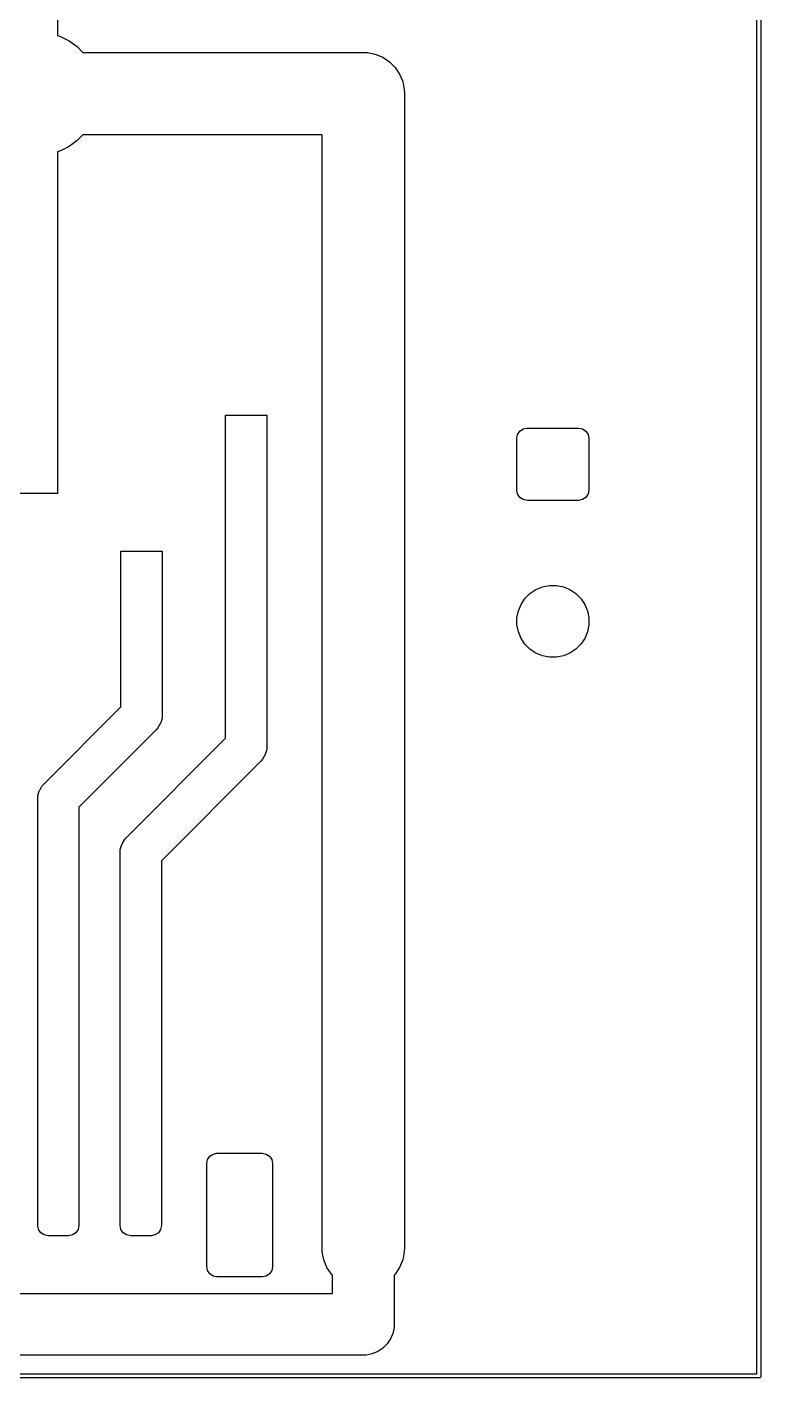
# Model space of a CAD drawing. Header units: millimetres. Extents: x 112.3 to 187.7, y -128.1 to -63.8.
# Drawn here: x 169.94 to 187.75, y -128.15 to -95.38 of the extents above; entities that cross this region are included whole.
import ezdxf

# ---------------------------------------------------------------- set-up
doc = ezdxf.new("R2010")
doc.units = ezdxf.units.MM
doc.layers.add('F.Cu', color=13, linetype='CONTINUOUS', true_color=0xc83434)

msp = doc.modelspace()

# ---------------------------------------------------------------- linework, layer by layer
at = {"layer": 'F.Cu', "linetype": 'CONTINUOUS'}
for p, q in [((187.649999, -128.049999), (187.649999, -63.85)), ((187.749999, -63.8), (187.749999, -128.099999)), ((170.68, -94.74489), (170.68, -95.590128)), ((170.68, -95.590128), (170.754025, -95.614181)), ((170.754025, -95.614181), (170.963748, -95.72104)), ((170.963748, -95.72104), (171.154172, -95.859391)), ((171.154172, -95.859391), (171.294781, -96)), ((171.294781, -96), (178.1, -96)), ((178.1, -96), (178.198017, -96.004815)), ((178.198017, -96.004815), (178.390285, -96.04306)), ((178.390285, -96.04306), (178.571397, -96.118079)), ((178.571397, -96.118079), (178.734393, -96.22699)), ((178.734393, -96.22699), (178.87301, -96.365607)), ((178.87301, -96.365607), (178.981921, -96.528603)), ((178.981921, -96.528603), (179.05694, -96.709715)), ((179.05694, -96.709715), (179.095185, -96.901983)), ((179.095185, -96.901983), (179.1, -97)), ((179.1, -97), (179.1, -124.996289)), ((170.963748, -98.27896), (170.754025, -98.385819)), ((171.154172, -98.140609), (170.963748, -98.27896)), ((171.294781, -98), (171.154172, -98.140609)), ((177.1, -98), (171.294781, -98)), ((177.1, -124.996289), (177.1, -98)), ((170.754025, -98.385819), (170.68, -98.409871)), ((170.68, -98.409871), (170.68, -104.8)), ((170.68, -104.8), (170.68, -106.7)), ((174.76, -106.7), (174.76, -104.8)), ((174.76, -104.8), (175.76, -104.8)), ((175.76, -104.8), (175.76, -105.75)), ((181.898223, -105.188223), (181.979329, -105.13403)), ((181.979329, -105.13403), (182.075, -105.115)), ((182.075, -105.115), (183.325, -105.115)), ((183.325, -105.115), (183.420671, -105.13403)), ((183.420671, -105.13403), (183.501777, -105.188223)), ((181.825, -105.365), (181.84403, -105.269329)), ((181.825, -106.615), (181.825, -105.365)), ((181.84403, -105.269329), (181.898223, -105.188223)), ((183.501777, -105.188223), (183.55597, -105.269329)), ((183.55597, -105.269329), (183.575, -105.365)), ((183.575, -105.365), (183.575, -106.615)), ((175.76, -105.75), (175.76, -112.84)), ((170.68, -106.7), (169.68, -106.7)), ((174.76, -112.632893), (174.76, -106.7)), ((181.84403, -106.710671), (181.825, -106.615)), ((181.898223, -106.791777), (181.84403, -106.710671)), ((181.979329, -106.84597), (181.898223, -106.791777)), ((183.501777, -106.791777), (183.420671, -106.84597)), ((183.55597, -106.710671), (183.501777, -106.791777)), ((183.575, -106.615), (183.55597, -106.710671)), ((182.075, -106.865), (181.979329, -106.84597)), ((183.325, -106.865), (182.075, -106.865)), ((183.420671, -106.84597), (183.325, -106.865)), ((172.22, -110), (172.22, -108.1)), ((172.22, -108.1), (173.22, -108.1)), ((173.22, -108.1), (173.22, -109.05)), ((173.22, -109.05), (173.22, -112.08)), ((182.144906, -109.123616), (182.287528, -109.028319)), ((182.287528, -109.028319), (182.446001, -108.962677)), ((182.446001, -108.962677), (182.614235, -108.929213)), ((182.614235, -108.929213), (182.785765, -108.929213)), ((182.785765, -108.929213), (182.953999, -108.962677)), ((182.953999, -108.962677), (183.112472, -109.028319)), ((183.112472, -109.028319), (183.255094, -109.123616)), ((181.862677, -109.546001), (181.928319, -109.387528)), ((181.928319, -109.387528), (182.023616, -109.244906)), ((182.023616, -109.244906), (182.144906, -109.123616)), ((183.255094, -109.123616), (183.376384, -109.244906)), ((183.376384, -109.244906), (183.471681, -109.387528)), ((183.471681, -109.387528), (183.537323, -109.546001)), ((181.829213, -109.714235), (181.862677, -109.546001)), ((181.829213, -109.885765), (181.829213, -109.714235)), ((183.537323, -109.546001), (183.570787, -109.714235)), ((183.570787, -109.714235), (183.570787, -109.885765)), ((172.22, -111.872893), (172.22, -110)), ((181.862677, -110.053999), (181.829213, -109.885765)), ((181.928319, -110.212472), (181.862677, -110.053999)), ((183.537323, -110.053999), (183.471681, -110.212472)), ((183.570787, -109.885765), (183.537323, -110.053999)), ((182.023616, -110.355094), (181.928319, -110.212472)), ((182.144906, -110.476384), (182.023616, -110.355094)), ((183.376384, -110.355094), (183.255094, -110.476384)), ((183.471681, -110.212472), (183.376384, -110.355094)), ((182.287528, -110.571681), (182.144906, -110.476384)), ((182.446001, -110.637323), (182.287528, -110.571681)), ((182.614235, -110.670787), (182.446001, -110.637323)), ((182.785765, -110.670787), (182.614235, -110.670787)), ((182.953999, -110.637323), (182.785765, -110.670787)), ((183.112472, -110.571681), (182.953999, -110.637323)), ((183.255094, -110.476384), (183.112472, -110.571681)), ((170.346447, -113.746447), (172.22, -111.872893)), ((173.18194, -112.271342), (173.116677, -112.384381)), ((173.184459, -112.26194), (173.18194, -112.271342)), ((173.215723, -112.145263), (173.184459, -112.26194)), ((173.22, -112.08), (173.215723, -112.145247)), ((173.215723, -112.145247), (173.215723, -112.145263)), ((173.073553, -112.433554), (171.2, -114.307106)), ((172.346447, -115.046447), (174.76, -112.632893)), ((173.116668, -112.384389), (173.073553, -112.433554)), ((173.116677, -112.384381), (173.116668, -112.384389)), ((175.72194, -113.031342), (175.656677, -113.144381)), ((175.729079, -113.004698), (175.72194, -113.031342)), ((175.755723, -112.905263), (175.729079, -113.004698)), ((175.76, -112.84), (175.755723, -112.905247)), ((175.755723, -112.905247), (175.755723, -112.905263)), ((175.613554, -113.193553), (173.2, -115.607106)), ((175.656661, -113.144396), (175.613554, -113.193553)), ((175.656677, -113.144381), (175.656661, -113.144396)), ((170.204277, -114.034737), (170.23806, -113.908658)), ((170.23806, -113.908658), (170.248737, -113.890165)), ((170.248737, -113.890165), (170.303323, -113.795619)), ((170.303323, -113.795619), (170.303338, -113.795603)), ((170.303338, -113.795603), (170.346447, -113.746447)), ((170.2, -114.1), (170.204277, -114.034752)), ((170.2, -119.45), (170.2, -114.1)), ((170.204277, -114.034752), (170.204277, -114.034737)), ((171.2, -114.307106), (171.2, -119.45)), ((172.204277, -115.334737), (172.23806, -115.208658)), ((172.23806, -115.208658), (172.245558, -115.195671)), ((172.245558, -115.195671), (172.303323, -115.095619)), ((172.303323, -115.095619), (172.303338, -115.095603)), ((172.303338, -115.095603), (172.346447, -115.046447)), ((172.2, -115.4), (172.204277, -115.334752)), ((172.2, -119.45), (172.2, -115.4)), ((172.204277, -115.334752), (172.204277, -115.334737)), ((173.2, -115.607106), (173.2, -119.45)), ((170.2, -124.45), (170.2, -119.45)), ((171.2, -119.45), (171.2, -124.45)), ((172.2, -124.45), (172.2, -119.45)), ((173.2, -119.45), (173.2, -124.45)), ((174.3, -122.95), (174.31903, -122.854329)), ((174.31903, -122.854329), (174.373223, -122.773223)), ((174.373223, -122.773223), (174.454329, -122.71903)), ((174.454329, -122.71903), (174.55, -122.7)), ((174.55, -122.7), (175.65, -122.7)), ((175.65, -122.7), (175.745671, -122.71903)), ((175.745671, -122.71903), (175.826777, -122.773223)), ((175.826777, -122.773223), (175.88097, -122.854329)), ((175.88097, -122.854329), (175.9, -122.95)), ((174.3, -125.45), (174.3, -122.95)), ((175.9, -122.95), (175.9, -125.45)), ((170.21903, -124.545671), (170.2, -124.45)), ((171.2, -124.45), (171.18097, -124.545671)), ((172.21903, -124.545671), (172.2, -124.45)), ((173.2, -124.45), (173.18097, -124.545671)), ((170.273223, -124.626777), (170.21903, -124.545671)), ((170.354329, -124.68097), (170.273223, -124.626777)), ((170.45, -124.7), (170.354329, -124.68097)), ((170.95, -124.7), (170.45, -124.7)), ((171.045671, -124.68097), (170.95, -124.7)), ((171.126777, -124.626777), (171.045671, -124.68097)), ((171.18097, -124.545671), (171.126777, -124.626777)), ((172.273223, -124.626777), (172.21903, -124.545671)), ((172.354329, -124.68097), (172.273223, -124.626777)), ((172.45, -124.7), (172.354329, -124.68097)), ((172.95, -124.7), (172.45, -124.7)), ((173.045671, -124.68097), (172.95, -124.7)), ((173.126777, -124.626777), (173.045671, -124.68097)), ((173.18097, -124.545671), (173.126777, -124.626777)), ((177.104815, -125.094306), (177.1, -124.996289)), ((177.14306, -125.286574), (177.104815, -125.094306)), ((179.095185, -125.094306), (179.05694, -125.286574)), ((179.1, -124.996289), (179.095185, -125.094306)), ((174.31903, -125.545671), (174.3, -125.45)), ((175.9, -125.45), (175.88097, -125.545671)), ((177.218079, -125.467686), (177.14306, -125.286574)), ((177.32699, -125.630682), (177.218079, -125.467686)), ((178.981921, -125.467686), (178.87301, -125.630682)), ((179.05694, -125.286574), (178.981921, -125.467686)), ((174.373223, -125.626777), (174.31903, -125.545671)), ((174.454329, -125.68097), (174.373223, -125.626777)), ((174.55, -125.7), (174.454329, -125.68097)), ((175.65, -125.7), (174.55, -125.7)), ((175.745671, -125.68097), (175.65, -125.7)), ((175.826777, -125.626777), (175.745671, -125.68097)), ((175.88097, -125.545671), (175.826777, -125.626777)), ((177.35, -125.653692), (177.32699, -125.630682)), ((177.35, -126.099999), (177.35, -125.653692)), ((178.87301, -125.630682), (178.85, -125.653692)), ((178.85, -125.653692), (178.85, -126.849999)), ((167.2, -126.099999), (177.35, -126.099999)), ((178.817705, -127.067713), (178.761441, -127.203547)), ((178.846389, -126.923512), (178.817705, -127.067713)), ((178.85, -126.849999), (178.846389, -126.923512)), ((178.575795, -127.429757), (178.453548, -127.51144)), ((178.679758, -127.325794), (178.575795, -127.429757)), ((178.761441, -127.203547), (178.679758, -127.325794)), ((178.1, -127.599999), (126.2, -127.599999)), ((178.173513, -127.596388), (178.1, -127.599999)), ((178.317714, -127.567704), (178.173513, -127.596388)), ((178.453548, -127.51144), (178.317714, -127.567704)), ((112.45, -128.049999), (187.649999, -128.049999)), ((187.749999, -128.099999), (187.746193, -128.119133)), ((187.699999, -128.149999), (112.4, -128.149999)), ((187.719133, -128.146193), (187.699999, -128.149999)), ((187.746193, -128.119133), (187.719133, -128.146193))]:
    msp.add_line(p, q, dxfattribs=at)

doc.saveas('drawing.dxf')
